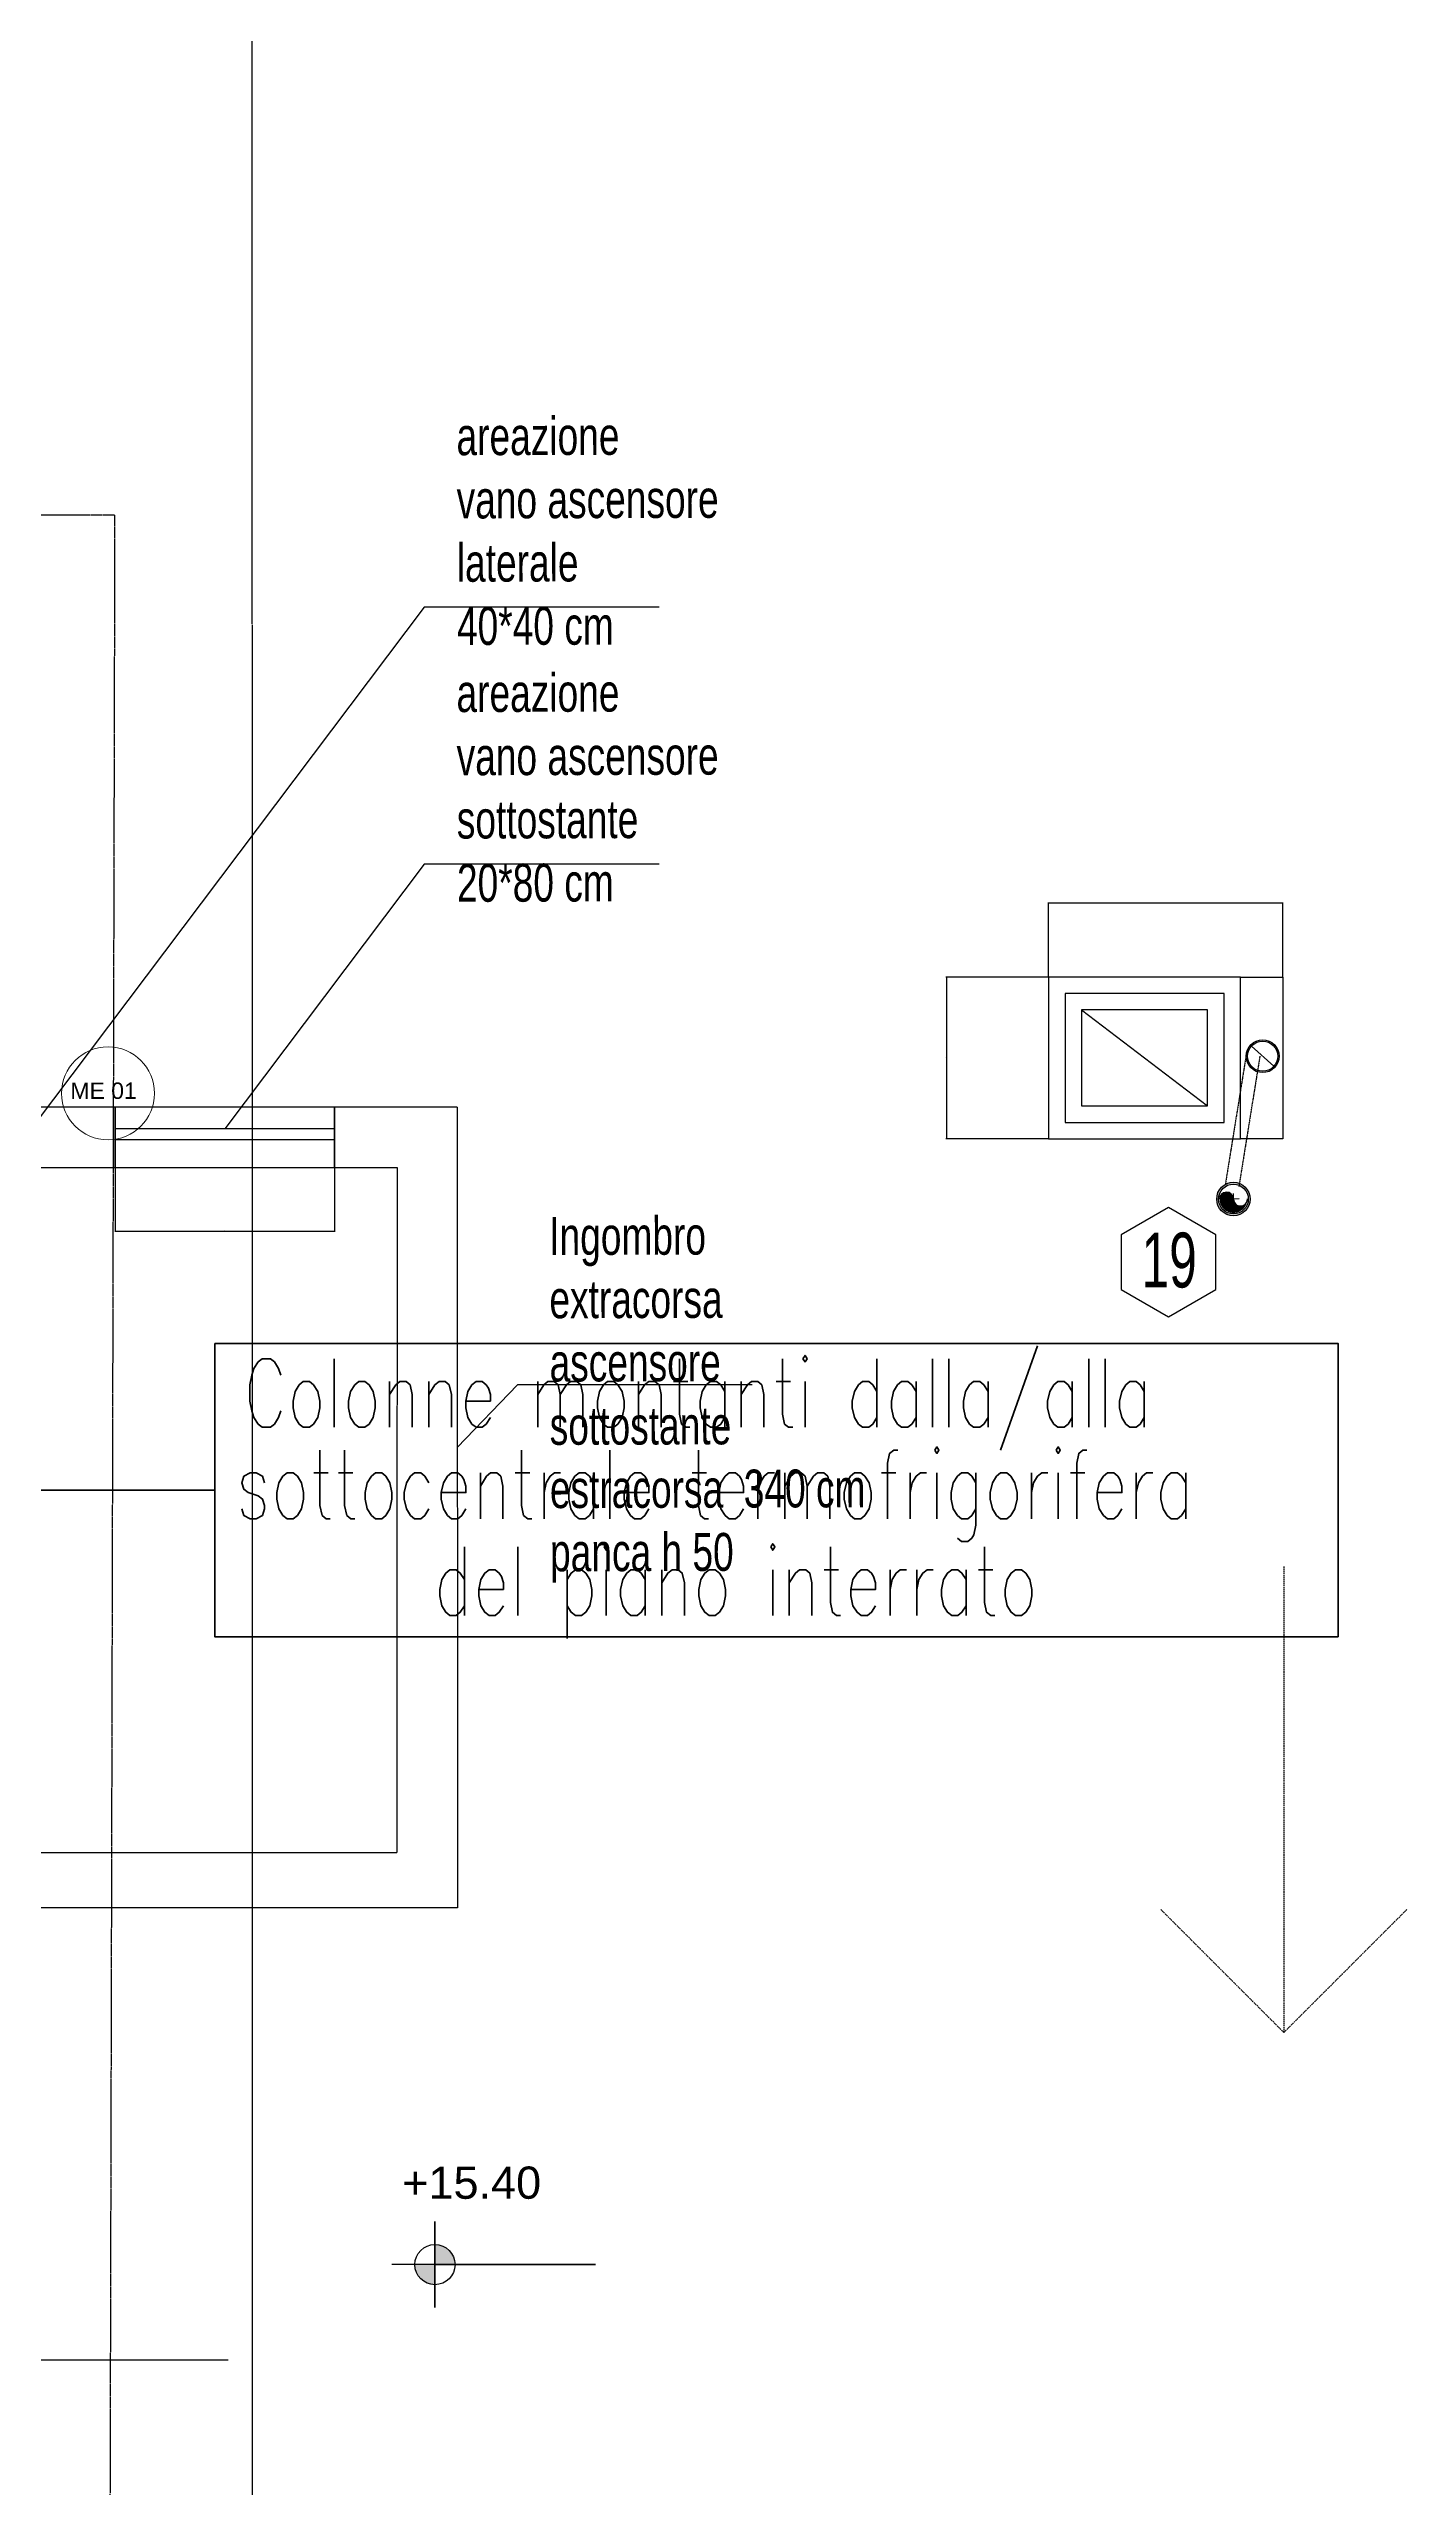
# Model space of a CAD drawing. Header units: millimetres. Extents: x -3782782348 to 131293, y -36553 to 57271.
# Drawn here: x 93911 to 94406, y -18666 to -17777 of the extents above; entities that cross this region are included whole.
import ezdxf

# ---------------------------------------------------------------- set-up
doc = ezdxf.new("R2010")
doc.units = ezdxf.units.MM
doc.header["$LTSCALE"] = 0.01
doc.linetypes.add('DASHED', pattern=[19.05, 12.7, -6.35])
doc.linetypes.add('HIDDEN', pattern=[0.375, 0.25, -0.125])
doc.layers.get('Defpoints').update_dxf_attribs({"color": 253})
for name, color, linetype in [('ESTRAZ', 2, 'Continuous'), ('X_cavedi', 1, 'Continuous'), ('X_FOROMETRIA SCARICO NUMERAZIONE', 6, 'Continuous'), ('X_MURI', 8, 'Continuous'), ('X_Proiezini', 1, 'Continuous'), ('X_quote 1', 253, 'Continuous'), ('X_Quote altimetriche', 5, 'Continuous'), ('X_Serramenti Int', 8, 'Continuous'), ('X_TESTI', 253, 'Continuous')]:
    doc.layers.add(name, color=color, linetype=linetype)
doc.layers.add('MR_MURATURA REI SIMBOLI', color=130, linetype='Continuous', lineweight=5)
doc.layers.add('tubi_uta', color=253, linetype='Continuous', lineweight=50)
doc.styles.add('Max 50', font='arial.ttf', dxfattribs={"width": 0.65, "height": 0.125})
doc.styles.add('nomi', font='arial.ttf')
doc.styles.add('QUOTE', font='simplex.shx', dxfattribs={"width": 0.7})
doc.styles.add('ROMANS', font='romans')
doc.styles.get("Standard").update_dxf_attribs({"font": 'arial.ttf'})
doc.dimstyles.get("Standard").update_dxf_attribs({"dimscale": 0, "dimtxt": 0.18, "dimasz": 0.18, "dimexe": 0.18, "dimexo": 0.0625, "dimgap": 0.09, "dimtad": 1, "dimdec": 0, "dimzin": 0, "dimdsep": 46, "dimtxsty": 'Standard', "dimcen": 0.09, "dimclrd": 256, "dimclre": 256, "dimclrt": 5, "dimadec": 0, "dimazin": 0, "dimtfac": 1, "dimtdec": 0, "dimtix": 1, "dimtofl": 0, "dimtmove": 2, "dimatfit": 3, "dimfxl": 1, "dimtolj": 1, "dimtzin": 0, "dimarcsym": 0})

# ---------------------------------------------------------------- blocks, each defined once
blk = doc.blocks.new('*D90')
at = {"layer": 'Defpoints', "color": 0, "transparency": 16777216}
for p in [(93984.87, -17987.06, 0), (93984.87, -18765.07, 0), (93984.87, -18765.07, 0)]:
    blk.add_point(p, dxfattribs=at)
at = {"layer": 'X_quote 1', "lineweight": -2, "transparency": 16777216}
blk.add_line((93984.87, -17987.24, 0), (93984.87, -18764.89, 0), dxfattribs=at)
at = {"layer": 'X_quote 1', "transparency": 16777216}
for points in [[(93984.84, -17987.24, 0), (93984.9, -17987.24, 0), (93984.87, -17987.06, 0)], [(93984.84, -18764.89, 0), (93984.9, -18764.89, 0), (93984.87, -18765.07, 0)]]:
    blk.add_solid(points, dxfattribs=at)
at = {"layer": 'X_quote 1', "color": 5, "transparency": 16777216, "insert": (93977.64, -18376.07, 0), "char_height": 0.18, "attachment_point": 5, "rotation": 90}
blk.add_mtext('\\A1;778', dxfattribs=at)
blk = doc.blocks.new('*D105')
at = {"layer": 'Defpoints', "color": 0, "transparency": 16777216}
for p in [(93984.87, -17187.06, 0), (93999.87, -17187.06), (93999.87, -17987.06, 0)]:
    blk.add_point(p, dxfattribs=at)
at = {"layer": 'X_quote 1', "lineweight": -2, "transparency": 16777216}
blk.add_line((93984.87, -17986.88, 0), (93984.87, -17187.24, 0), dxfattribs=at)
at = {"layer": 'X_quote 1', "transparency": 16777216}
for points in [[(93984.84, -17187.24, 0), (93984.9, -17187.24, 0), (93984.87, -17187.06, 0)], [(93984.84, -17986.88, 0), (93984.9, -17986.88, 0), (93984.87, -17987.06, 0)]]:
    blk.add_solid(points, dxfattribs=at)
at = {"layer": 'X_quote 1', "color": 5, "transparency": 16777216, "insert": (93977.64, -17587.06, 0), "char_height": 0.18, "attachment_point": 5, "rotation": 90}
blk.add_mtext('\\A1;800', dxfattribs=at)
blk = doc.blocks.new('colonna')
at = {"ltscale": 20}
h = blk.add_hatch(color=256, dxfattribs=at)
h.paths.add_polyline_path([(793.7017, -32.3658, -1), (793.5795, -32.3671, -1)])
h.paths.add_polyline_path([(793.5863, -32.367, 1), (793.6949, -32.3659, 1)], flags=16)
blk.add_hatch(color=256).paths.add_polyline_path([(793.6915, -32.3659, -1), (793.5897, -32.3669, -1), (793.6406, -32.3664, 1)])
at = {"color": 2}
for p, q in [((793.661, -32.3662), (793.6202, -32.3666)), ((793.6408, -32.3868), (793.6404, -32.346))]:
    blk.add_line(p, q, dxfattribs=at)
at = {"color": 7}
for radius in [0.0611, 0.0543]:
    blk.add_circle((793.6406, -32.3664), radius, dxfattribs=at)
at = {"color": 2}
for centre, start, end in [((793.6151, -32.3667), 0.59194, 180.59194), ((793.6661, -32.3662), 180.59194, 0.59194)]:
    blk.add_arc(centre, 0.0255, start, end, dxfattribs=at)
blk = doc.blocks.new('quota altim')
at = {"layer": 'X_Quote altimetriche', "ltscale": 4}
h = blk.add_hatch(color=256, dxfattribs=at)
h.paths.add_polyline_path([(0, 18.7), (0, 0), (18.7, 0, 0.414214)])
h.paths.add_polyline_path([(0, 0), (-18.7, 0, 0.414214), (0, -18.7)])
blk.add_lwpolyline([(0, 0), (0, 40), (0, 40), (0, -40), (0, -40), (0, 0), (40, 0), (149.3, 0), (0, 0), (-40, 0), (-40, 0)], dxfattribs=at)
blk.add_circle((0, 0), 18.7, dxfattribs=at)
blk = doc.blocks.new('*D423')
at = {"layer": 'Defpoints', "color": 0, "transparency": 16777216}
for p in [(94360.83, -18088.53, 0), (94275.38, -18115.57), (94360.83, -18115.57)]:
    blk.add_point(p, dxfattribs=at)
at = {"layer": 'X_quote 1', "lineweight": -2, "transparency": 16777216}
for p, q in [((94275.38, -18115.51, 0), (94275.38, -18088.35, 0)), ((94275.56, -18088.53, 0), (94360.65, -18088.53, 0)), ((94360.83, -18115.51, 0), (94360.83, -18088.35, 0))]:
    blk.add_line(p, q, dxfattribs=at)
at = {"layer": 'X_quote 1', "transparency": 16777216}
for points in [[(94275.56, -18088.5, 0), (94275.56, -18088.56, 0), (94275.38, -18088.53, 0)], [(94360.65, -18088.5, 0), (94360.65, -18088.56, 0), (94360.83, -18088.53, 0)]]:
    blk.add_solid(points, dxfattribs=at)
at = {"layer": 'X_quote 1', "color": 5, "transparency": 16777216, "insert": (94318.1, -18088.35, 0), "char_height": 0.18, "attachment_point": 5}
blk.add_mtext('\\A1;85', dxfattribs=at)
blk = doc.blocks.new('*D424')
at = {"layer": 'Defpoints', "color": 0, "transparency": 16777216}
for p in [(94275.38, -18115.57), (94238.11, -18174.57, 0), (94275.38, -18174.57)]:
    blk.add_point(p, dxfattribs=at)
at = {"layer": 'X_quote 1', "lineweight": -2, "transparency": 16777216}
for p, q in [((94275.31, -18115.57, 0), (94237.93, -18115.57, 0)), ((94238.11, -18115.75, 0), (94238.11, -18174.39, 0)), ((94275.31, -18174.57, 0), (94237.93, -18174.57, 0))]:
    blk.add_line(p, q, dxfattribs=at)
at = {"layer": 'X_quote 1', "transparency": 16777216}
for points in [[(94238.08, -18115.75, 0), (94238.14, -18115.75, 0), (94238.11, -18115.57, 0)], [(94238.08, -18174.39, 0), (94238.14, -18174.39, 0), (94238.11, -18174.57, 0)]]:
    blk.add_solid(points, dxfattribs=at)
at = {"layer": 'X_quote 1', "color": 5, "transparency": 16777216, "insert": (94237.93, -18145.07, 0), "char_height": 0.18, "attachment_point": 5, "rotation": 90}
blk.add_mtext('\\A1;59', dxfattribs=at)
blk = doc.blocks.new('*D383')
at = {"layer": 'Defpoints', "color": 0, "ltscale": 200, "transparency": 16777216}
for p in [(93934.88, -18163.07, 0), (94014.88, -18163.07, 0), (94014.88, -18208.29, 0)]:
    blk.add_point(p, dxfattribs=at)
at = {"layer": 'X_quote 1', "lineweight": -2, "ltscale": 200, "transparency": 16777216}
for p, q in [((93934.88, -18163.13, 0), (93934.88, -18208.47, 0)), ((94014.88, -18163.13, 0), (94014.88, -18208.47, 0)), ((93935.06, -18208.29, 0), (94014.7, -18208.29, 0))]:
    blk.add_line(p, q, dxfattribs=at)
at = {"layer": 'X_quote 1', "ltscale": 200, "transparency": 16777216}
for points in [[(93935.06, -18208.26, 0), (93935.06, -18208.32, 0), (93934.88, -18208.29, 0)], [(94014.7, -18208.26, 0), (94014.7, -18208.32, 0), (94014.88, -18208.29, 0)]]:
    blk.add_solid(points, dxfattribs=at)
at = {"layer": 'X_quote 1', "color": 5, "ltscale": 200, "transparency": 16777216, "insert": (93974.88, -18208.11, 0), "char_height": 0.18, "attachment_point": 5}
blk.add_mtext('\\A1;80', dxfattribs=at)

msp = doc.modelspace()

# ---------------------------------------------------------------- linework, layer by layer
at = {"layer": 'MR_MURATURA REI SIMBOLI'}
msp.add_circle((93932.3, -18157.99, 0), 16.97, dxfattribs=at)
at = {"layer": 'tubi_uta', "color": 1}
msp.add_line((93647.12, -18302.7, 0), (93971.02, -18302.7, 0), dxfattribs=at)
at = {"layer": 'tubi_uta', "color": 1, "elevation": 0}
msp.add_lwpolyline([(93971.24, -18249.21), (93971.24, -18356.19), (94380.95, -18356.19), (94380.95, -18249.21)], close=True, dxfattribs=at)
at = {"layer": 'X_cavedi', "ltscale": 30}
for p, q in [((94287.38, -18127.57), (94333.38, -18162.57)), ((94281.38, -18168.57), (94339.38, -18168.57))]:
    msp.add_line(p, q, dxfattribs=at)
at = {"layer": 'X_cavedi', "linetype": 'DASHED', "ltscale": 0.5}
for p, q in [((94347.49, -18143.66, 0), (94339.82, -18191.2, 0)), ((94352.43, -18144.45, 0), (94344.76, -18192, 0))]:
    msp.add_line(p, q, dxfattribs=at)
at = {"layer": 'X_cavedi'}
msp.add_line((94349.34, -18140.77, 0), (94357.54, -18148.11, 0), dxfattribs=at)
at = {"layer": 'X_cavedi', "ltscale": 30, "elevation": 0}
for points in [[(94281.38, -18168.57), (94339.38, -18168.57), (94339.38, -18121.57), (94281.38, -18121.57)], [(94287.38, -18162.57), (94333.38, -18162.57), (94333.38, -18127.57), (94287.38, -18127.57)]]:
    msp.add_lwpolyline(points, close=True, dxfattribs=at)
at = {"layer": 'X_cavedi'}
msp.add_circle((94353.44, -18144.44, 0), 5.5, dxfattribs=at)
at = {"layer": 'X_FOROMETRIA SCARICO NUMERAZIONE', "elevation": 0}
msp.add_lwpolyline([(94301.82, -18229.59), (94319.09, -18239.56), (94336.36, -18229.59), (94336.36, -18209.64), (94319.09, -18199.67), (94301.82, -18209.64)], close=True, dxfattribs=at)
at = {"layer": 'X_MURI', "ltscale": 4, "elevation": 0}
for points in [[(94275.38, -18174.57), (94345.38, -18174.57), (94345.38, -18115.57), (94275.38, -18115.57)], [(94345.38, -18115.57), (94360.83, -18115.57), (94360.83, -18174.57), (94345.38, -18174.57)]]:
    msp.add_lwpolyline(points, close=True, dxfattribs=at)
at = {"layer": 'X_MURI'}
msp.add_circle((94353.44, -18144.44, 0), 6, dxfattribs=at)
at = {"layer": 'X_Proiezini', "linetype": 'HIDDEN', "ltscale": 100}
for q in [(91651.73, -17947.04, 0), (93932.72, -18795.07)]:
    msp.add_line((93934.72, -17947.04, 0), q, dxfattribs=at)
at = {"layer": 'X_Proiezini', "linetype": 'HIDDEN', "ltscale": 50}
for p, q in [((93934.88, -18185.04, 0), (93934.88, -18163.07, 0)), ((94014.88, -18185.04, 0), (94014.88, -18163.07, 0)), ((94014.88, -18170.99, 0), (93934.88, -18170.99, 0)), ((94014.88, -18174.99, 0), (93934.88, -18174.99, 0))]:
    msp.add_line(p, q, dxfattribs=at)
at = {"layer": 'X_Proiezini', "linetype": 'HIDDEN', "ltscale": 200}
for p, q in [((94361.17, -18330.57), (94361.17, -18500.57)), ((94361.17, -18500.57), (94316.17, -18455.57)), ((94361.17, -18500.57), (94406.17, -18455.57))]:
    msp.add_line(p, q, dxfattribs=at)
at = {"layer": 'X_Proiezini', "linetype": 'HIDDEN', "ltscale": 50, "elevation": 0}
msp.add_lwpolyline([(93904.72, -18185.04), (94037.72, -18185.04), (94037.66, -18435.09), (93904.72, -18435.07)], dxfattribs=at)
at = {"layer": 'X_Serramenti Int'}
for p, q in [((94059.66, -18163.07, 0), (93904.72, -18163.07, 0)), ((93976.06, -18620.05), (93787.43, -18620.05))]:
    msp.add_line(p, q, dxfattribs=at)
at = {"layer": 'X_Serramenti Int', "elevation": 0}
msp.add_lwpolyline([(94059.66, -18163.07), (94059.74, -18455.09), (93904.72, -18455.07)], dxfattribs=at)
at = {"layer": 'X_TESTI'}
for p, q in [((94047.63, -17980.68, 0), (93867.13, -18220.14, 0)), ((94133.34, -17980.68, 0), (94047.63, -17980.68, 0)), ((94047.63, -18074.36, 0), (93974.88, -18170.99, 0)), ((94133.34, -18074.36, 0), (94047.63, -18074.36, 0)), ((94081.59, -18264.28, 0), (94059.64, -18287.17, 0)), ((94167.3, -18264.28, 0), (94081.59, -18264.28, 0))]:
    msp.add_line(p, q, dxfattribs=at)

# ---------------------------------------------------------------- block references
at = {"layer": 'X_FOROMETRIA SCARICO NUMERAZIONE', "xscale": 100, "yscale": 100, "zscale": 100}
msp.add_blockref('colonna', (14978.72, -14959.91, 0), dxfattribs=at)
at = {"layer": 'X_Quote altimetriche', "xscale": 0.3919999999943684, "yscale": 0.3919999999943684, "zscale": 0.3919999999943684}
msp.add_blockref('quota altim', (94051.53, -18585.25, 0), dxfattribs=at)

# ---------------------------------------------------------------- texts
at = {"layer": 'ESTRAZ', "color": 3, "style": 'ROMANS', "width": 0.7}
for s, p in [('Colonne montanti dalla/alla', (93981.77, -18279.8, 0)), ('sottocentrale termofrigorifera', (93978.86, -18313.14, 0)), ('del piano interrato', (94051.02, -18348.47, 0))]:
    msp.add_text(s, height=25, dxfattribs=at).set_placement(p)
at = {"layer": 'MR_MURATURA REI SIMBOLI', "insert": (93918.56, -18157.09, 0), "char_height": 6, "width": 116.6418, "attachment_point": 4, "rotation": 0.04424, "style": 'nomi'}
msp.add_mtext('ME 01', dxfattribs=at)
at = {"layer": 'X_FOROMETRIA SCARICO NUMERAZIONE', "insert": (94309.24, -18208.8, 0), "char_height": 20, "width": 96.6229, "attachment_point": 1, "style": 'Max 50'}
msp.add_mtext('{19}', dxfattribs=at)
at = {"layer": 'X_Quote altimetriche', "ltscale": 4, "insert": (94039.58, -18549.46, 0), "char_height": 11.76, "width": 112.7992, "attachment_point": 1}
msp.add_mtext('{\\fArial|b0|i0|c0|p34;+15.40}', dxfattribs=at)
at = {"layer": 'X_TESTI', "char_height": 1.2701, "width": 124.8693, "attachment_point": 7, "rotation": 0.14909, "style": 'QUOTE'}
for s, insert in [('{\\fArial|b0|i0|c0|p34;\\H10.9x;areazione\\Pvano ascensore\\Platerale\\P40*40 cm}', (94059.59, -17994.65, 0)), ('{\\fArial|b0|i0|c0|p34;\\H10.9x;areazione\\Pvano ascensore\\Psottostante\\P20*80 cm}', (94059.59, -18088.33, 0)), ('{\\fArial|b0|i0|c0|p34;\\H10.9x;Ingombro\\Pextracorsa\\Pascensore sottostante\\Pestracorsa  340 cm\\Ppanca h 50}', (94093.55, -18336.53, 0))]:
    msp.add_mtext(s, dxfattribs=dict(at, insert=insert))

# ---------------------------------------------------------------- dimensions: what is measured, and where the dimension line sits
at = {"layer": 'X_quote 1'}
for base, p1, p2, picture, middle in [((93984.87, -17187.06, 0), (93999.87, -17987.06, 0), (93999.87, -17187.06), '*D105', (93977.64, -17587.06, 0)), ((93984.87, -18765.07, 0), (93984.87, -17987.06, 0), (93984.87, -18765.07, 0), '*D90', (93977.64, -18376.07, 0))]:
    dim = msp.add_linear_dim(base=base, p1=p1, p2=p2, angle=90, dimstyle='Standard', override={"dimscale": 1, "dimse1": 1, "dimse2": 1}, dxfattribs=at)
    dim.commit()
    dim.dimension.update_dxf_attribs({"geometry": picture, "text_midpoint": middle, "dimtype": 160})
dim = msp.add_linear_dim(base=(94360.83, -18088.53, 0), p1=(94275.38, -18115.57), p2=(94360.83, -18115.57), dimstyle='Standard', override={"dimscale": 1}, dxfattribs=at)
dim.commit()
dim.dimension.update_dxf_attribs({"geometry": '*D423', "text_midpoint": (94318.1, -18088.35, 0)})
dim = msp.add_linear_dim(base=(94238.11, -18174.57, 0), p1=(94275.38, -18115.57), p2=(94275.38, -18174.57), angle=90, dimstyle='Standard', override={"dimscale": 1}, dxfattribs=at)
dim.commit()
dim.dimension.update_dxf_attribs({"geometry": '*D424', "text_midpoint": (94237.93, -18145.07, 0)})
at = {"layer": 'X_quote 1', "ltscale": 200}
dim = msp.add_linear_dim(base=(94014.88, -18208.29, 0), p1=(93934.88, -18163.07, 0), p2=(94014.88, -18163.07, 0), dimstyle='Standard', override={"dimscale": 1}, dxfattribs=at)
dim.commit()
dim.dimension.update_dxf_attribs({"geometry": '*D383', "text_midpoint": (93974.88, -18208.11, 0)})

doc.saveas('drawing.dxf')
